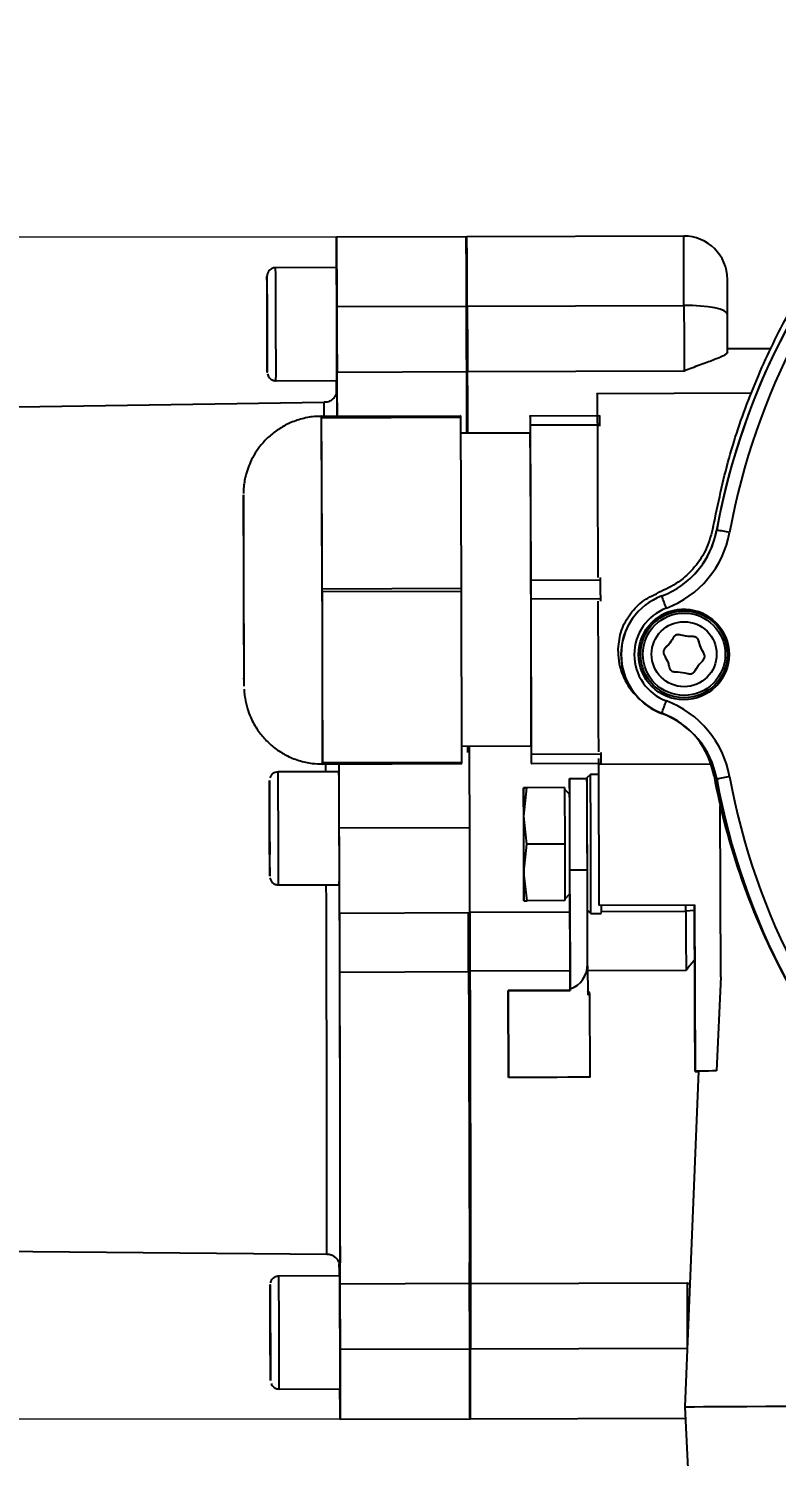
# Model space of a CAD drawing. Header units: millimetres. Extents: x 2104 to 4053, y 855 to 2233.
# Drawn here: x 3303.1 to 3389.1, y 1941.4 to 2105.7 of the extents above; entities that cross this region are included whole.
import ezdxf

# ---------------------------------------------------------------- set-up
doc = ezdxf.new("R2010")
doc.units = ezdxf.units.MM
doc.layers.add('标注', color=3, linetype='Continuous', lineweight=13)
doc.styles.add('SLDTEXTSTYLE1', font='txt.shx', dxfattribs={"width": 0.7, "bigfont": 'gbcbig.shx'})
doc.dimstyles.new('SLDDIMSTYLE12$0', dxfattribs={"dimtxt": 12, "dimasz": 10, "dimexe": 0, "dimexo": 0.0625, "dimgap": 0.875, "dimtad": 1, "dimdec": 1, "dimlfac": 1.8, "dimrnd": 1e-09, "dimzin": 12, "dimdsep": 46, "dimtxsty": 'SLDTEXTSTYLE1', "dimcen": 0.09, "dimdle": 8.16, "dimclrd": 3, "dimclre": 3, "dimadec": 0, "dimazin": 3, "dimtfac": 1, "dimtdec": 1, "dimtofl": 0, "dimtmove": 0, "dimatfit": 3, "dimfxl": 0, "dimfrac": 2, "dimtolj": 1, "dimlwd": 5, "dimlwe": 5, "dimarcsym": 0})

# ---------------------------------------------------------------- blocks, each defined once
blk = doc.blocks.new('*D60')
at = {"layer": 'Defpoints', "color": 0, "transparency": 16777216}
for p in [(3338.51, 2081.71), (3198.86, 1945.71), (3338.91, 1945.71)]:
    blk.add_point(p, dxfattribs=at)
at = {"layer": '标注', "color": 3, "lineweight": 5, "transparency": 16777216}
blk.add_line((3338.45, 2081.71), (3198.86, 2081.71), dxfattribs=at)
at = {"layer": '标注', "color": 3, "linetype": 'Continuous', "lineweight": 5, "transparency": 16777216}
for p, q in [((3198.86, 2071.71), (3198.86, 1955.71)), ((3338.85, 1945.71), (3198.86, 1945.71))]:
    blk.add_line(p, q, dxfattribs=at)
at = {"layer": '标注', "color": 3, "transparency": 16777216}
for points in [[(3197.2, 2071.71), (3200.53, 2071.71), (3198.86, 2081.71)], [(3197.2, 1955.71), (3200.53, 1955.71), (3198.86, 1945.71)]]:
    blk.add_solid(points, dxfattribs=at)
at = {"layer": '标注', "color": 0, "transparency": 16777216, "insert": (3192.99, 2013.71), "char_height": 10, "attachment_point": 5, "rotation": 90, "style": 'SLDTEXTSTYLE1'}
blk.add_mtext('\\A1;136', dxfattribs=at)

msp = doc.modelspace()

# ---------------------------------------------------------------- linework, layer by layer
at = {"color": 7, "linetype": 'Continuous', "lineweight": 25}
for p, q in [((3353.482, 2081.756), (3338.482, 2081.709)), ((3378.411, 2081.834), (3353.482, 2081.756)), ((3338.493, 2078.209), (3331.493, 2078.187)), ((3330.496, 2077.184), (3330.495, 2077.173)), ((3330.502, 2075.148), (3330.513, 2073.425)), ((3330.503, 2073.406), (3330.502, 2075.148)), ((3330.514, 2069.942), (3330.503, 2073.406)), ((3330.513, 2073.406), (3330.503, 2073.406)), ((3330.513, 2073.425), (3330.524, 2069.961)), ((3353.524, 2073.743), (3338.524, 2073.696)), ((3353.524, 2073.761), (3378.436, 2073.84)), ((3330.524, 2068.22), (3330.514, 2069.942)), ((3330.524, 2069.942), (3330.514, 2069.942)), ((3330.524, 2069.961), (3330.524, 2068.22)), ((3388.42, 2068.866), (3383.452, 2068.85)), ((3331.534, 2065.187), (3338.534, 2065.209)), ((3353.559, 2066.196), (3338.559, 2066.149)), ((3378.46, 2066.305), (3353.559, 2066.227)), ((3338.536, 2064.19), (3338.538, 2064.184)), ((3386.173, 2063.748), (3368.468, 2063.692)), ((3337.06, 2062.686), (3226.424, 2060.987)), ((3336.738, 2061.093), (3352.738, 2061.143)), ((3336.758, 2061.093), (3336.738, 2061.093)), ((3336.777, 2061.093), (3336.758, 2061.093)), ((3336.777, 2061.093), (3352.777, 2061.143)), ((3336.778, 2060.929), (3352.778, 2060.979)), ((3336.819, 2051.093), (3336.778, 2060.929)), ((3352.777, 2061.143), (3352.738, 2061.143)), ((3352.86, 2041.307), (3352.778, 2060.979)), ((3360.74, 2061.168), (3368.476, 2061.193)), ((3360.775, 2061.168), (3360.74, 2061.168)), ((3360.74, 2060.095), (3360.742, 2059.168)), ((3360.775, 2061.168), (3368.775, 2061.193)), ((3360.782, 2060.095), (3368.782, 2060.12)), ((3360.856, 2042.242), (3360.782, 2060.095)), ((3368.775, 2061.193), (3368.775, 2061.193)), ((3368.783, 2059.955), (3368.782, 2060.12)), ((3360.764, 2059.168), (3352.786, 2059.143)), ((3336.86, 2041.257), (3336.819, 2051.093)), ((3382.186, 2047.973), (3382.209, 2047.998)), ((3360.856, 2042.242), (3368.856, 2042.267)), ((3368.856, 2042.267), (3368.855, 2042.568)), ((3336.86, 2041.257), (3352.86, 2041.307)), ((3336.861, 2040.929), (3352.861, 2040.979)), ((3336.882, 2031.093), (3336.861, 2040.929)), ((3352.903, 2021.307), (3352.861, 2040.979)), ((3360.863, 2040.095), (3368.863, 2040.12)), ((3360.901, 2022.242), (3360.863, 2040.095)), ((3368.863, 2039.819), (3368.863, 2040.12)), ((3373.091, 2038.529), (3373.067, 2038.504)), ((3370.862, 2034.065), (3370.862, 2034.016)), ((3376.664, 2034.827), (3376.331, 2034.451)), ((3376.668, 2034.824), (3376.672, 2034.827)), ((3379.564, 2031.656), (3380.095, 2032.456)), ((3380.095, 2032.456), (3380.235, 2032.614)), ((3380.235, 2032.622), (3380.231, 2032.618)), ((3336.903, 2021.257), (3336.882, 2031.093)), ((3375.863, 2026.92), (3375.886, 2026.946)), ((3352.899, 2023.143), (3360.877, 2023.168)), ((3360.855, 2023.168), (3360.859, 2022.242)), ((3360.901, 2022.242), (3368.901, 2022.267)), ((3368.901, 2022.267), (3368.901, 2022.431)), ((3336.884, 2021.093), (3336.903, 2021.093)), ((3336.903, 2021.257), (3352.903, 2021.307)), ((3336.903, 2021.093), (3352.903, 2021.143)), ((3337.277, 2020.205), (3337.274, 2021.094)), ((3338.758, 2021.099), (3338.761, 2020.209)), ((3360.866, 2021.168), (3360.901, 2021.169)), ((3360.901, 2021.169), (3368.901, 2021.194)), ((3368.6, 2021.73), (3368.602, 2021.072)), ((3368.602, 2021.159), (3368.606, 2019.891)), ((3368.602, 2021.072), (3381.537, 2021.112)), ((3368.602, 2021.072), (3368.653, 2004.871)), ((3381.255, 2021.767), (3381.897, 2019.776)), ((3338.775, 2020.209), (3331.775, 2020.187)), ((3367.289, 2019.386), (3365.289, 2019.38)), ((3367.688, 2019.888), (3367.289, 2019.486)), ((3368.606, 2019.891), (3367.688, 2019.888)), ((3381.897, 2019.776), (3381.898, 2019.727)), ((3382.209, 2019.373), (3382.186, 2019.348)), ((3359.992, 2018.363), (3359.992, 2018.363)), ((3360.012, 2015.113), (3360.365, 2018.365)), ((3364.686, 2018.378), (3360.352, 2018.365)), ((3364.699, 2018.378), (3360.365, 2018.365)), ((3364.686, 2018.378), (3364.699, 2018.378)), ((3364.699, 2018.378), (3364.726, 2011.878)), ((3365.295, 2017.615), (3364.7, 2018.207)), ((3330.783, 2016.679), (3330.789, 2016.69)), ((3330.789, 2013.673), (3330.783, 2016.679)), ((3330.789, 2016.679), (3330.783, 2016.679)), ((3330.789, 2016.69), (3330.801, 2013.695)), ((3382.68, 1996.595), (3382.618, 2016.265)), ((3360.392, 2011.865), (3360.012, 2015.113)), ((3330.802, 2010.679), (3330.789, 2013.673)), ((3330.801, 2013.673), (3330.789, 2013.673)), ((3330.801, 2013.695), (3330.808, 2010.69)), ((3353.812, 2013.757), (3338.812, 2013.709)), ((3330.808, 2010.69), (3330.802, 2010.679)), ((3360.033, 2008.613), (3360.392, 2011.865)), ((3364.726, 2011.878), (3360.392, 2011.865)), ((3364.726, 2011.878), (3364.74, 2005.378)), ((3360.406, 2005.365), (3360.033, 2008.613)), ((3365.334, 2008.906), (3367.334, 2008.913)), ((3365.372, 1995.225), (3365.334, 2008.906)), ((3367.364, 1998.06), (3367.334, 2008.913)), ((3331.816, 2007.187), (3338.816, 2007.209)), ((3364.739, 2005.55), (3365.331, 2006.145)), ((3365.32, 2006.134), (3365.358, 1995.225)), ((3353.83, 2004.069), (3365.327, 2004.105)), ((3360.033, 2005.364), (3360.033, 2005.363)), ((3364.74, 2005.378), (3360.406, 2005.365)), ((3367.347, 2004.276), (3367.738, 2003.888)), ((3367.347, 2004.111), (3367.513, 2004.112)), ((3368.653, 2004.871), (3379.653, 2004.906)), ((3368.653, 2004.859), (3368.653, 2004.871)), ((3368.94, 2004.116), (3378.656, 2004.147)), ((3379.653, 2004.867), (3368.941, 2004.834)), ((3379.653, 2004.906), (3379.714, 1985.776)), ((3379.653, 2004.906), (3379.653, 2004.867)), ((3379.714, 1985.738), (3379.653, 2004.867)), ((3353.829, 2003.956), (3338.829, 2003.909)), ((3367.738, 2003.888), (3368.938, 2003.891)), ((3379.663, 2001.901), (3379.663, 2001.909)), ((3379.663, 2001.909), (3379.665, 2001.214)), ((3379.665, 2001.206), (3379.663, 2001.901)), ((3379.665, 2001.214), (3379.665, 2001.206)), ((3379.668, 2000.096), (3379.668, 2000.11)), ((3379.668, 2000.11), (3379.671, 1999.349)), ((3379.671, 1999.335), (3379.668, 2000.096)), ((3379.669, 2000.096), (3379.668, 2000.096)), ((3379.671, 1999.349), (3379.671, 1999.335)), ((3365.35, 1998.054), (3365.363, 1998.054)), ((3365.359, 1995.054), (3365.35, 1998.054)), ((3365.363, 1998.054), (3365.372, 1995.054)), ((3367.36, 1997.883), (3367.37, 1994.56)), ((3379.675, 1998.022), (3379.678, 1997.177)), ((3379.675, 1998.003), (3379.675, 1998.022)), ((3379.678, 1997.158), (3379.675, 1998.003)), ((3379.675, 1998.003), (3379.675, 1998.003)), ((3353.838, 1997.171), (3338.838, 1997.124)), ((3365.351, 1997.306), (3353.837, 1997.269)), ((3378.677, 1997.348), (3367.361, 1997.312)), ((3379.678, 1997.177), (3379.678, 1997.169)), ((3379.678, 1997.169), (3379.703, 1989.061)), ((3379.678, 1997.166), (3379.678, 1997.158)), ((3379.703, 1989.058), (3379.678, 1997.166)), ((3382.68, 1996.595), (3382.187, 1985.784)), ((3358.275, 1985.031), (3358.243, 1995.031)), ((3358.243, 1995.031), (3358.245, 1995.031)), ((3359.32, 1995.035), (3358.245, 1995.031)), ((3358.245, 1995.031), (3358.276, 1985.031)), ((3365.358, 1995.225), (3365.359, 1995.054)), ((3365.358, 1995.225), (3365.358, 1995.225)), ((3365.359, 1995.054), (3365.359, 1995.054)), ((3365.372, 1995.225), (3365.372, 1995.225)), ((3365.373, 1995.054), (3365.372, 1995.225)), ((3365.372, 1995.054), (3365.373, 1995.054)), ((3367.66, 1985.061), (3367.63, 1994.561)), ((3379.703, 1989.061), (3379.703, 1989.058)), ((3358.275, 1985.031), (3358.276, 1985.031)), ((3380.115, 1985.76), (3378.551, 1947.145)), ((3382.187, 1985.784), (3379.714, 1985.776)), ((3379.714, 1985.776), (3379.714, 1985.738)), ((3379.714, 1985.738), (3380.114, 1985.739)), ((3226.724, 1965.727), (3337.368, 1964.723)), ((3338.855, 1963.233), (3338.854, 1963.228)), ((3338.857, 1962.21), (3331.858, 1962.187)), ((3353.889, 1961.317), (3338.889, 1961.27)), ((3353.889, 1961.348), (3378.79, 1961.426)), ((3378.79, 1961.426), (3379.124, 1961.299)), ((3330.867, 1959.148), (3330.878, 1957.426)), ((3330.867, 1957.407), (3330.867, 1959.148)), ((3330.878, 1953.943), (3330.867, 1957.407)), ((3330.878, 1957.407), (3330.867, 1957.407)), ((3330.878, 1957.426), (3330.889, 1953.962)), ((3330.889, 1952.22), (3330.878, 1953.943)), ((3330.889, 1953.943), (3330.878, 1953.943)), ((3330.889, 1953.962), (3330.889, 1952.22)), ((3353.901, 1953.77), (3338.901, 1953.723)), ((3378.814, 1953.866), (3353.901, 1953.788)), ((3378.814, 1953.866), (3378.814, 1953.647)), ((3331.898, 1949.188), (3338.898, 1949.21)), ((3378.551, 1947.145), (3379.019, 1937.146)), ((3338.909, 1945.71), (3353.909, 1945.757)), ((3353.839, 1945.756), (3378.612, 1945.834))]:
    msp.add_line(p, q, dxfattribs=at)
at = {"color": 7, "linetype": 'Continuous', "lineweight": 25, "flags": 128}
for points in [[(3338.48, 2078.209), (3338.479, 2078.795), (3338.477, 2080.032), (3338.478, 2080.952), (3338.479, 2081.518), (3338.482, 2081.709), (3338.486, 2081.518), (3338.491, 2080.952), (3338.497, 2080.032), (3338.503, 2078.795), (3338.51, 2077.287), (3338.517, 2075.565), (3338.524, 2073.696)], [(3378.436, 2073.84), (3378.43, 2075.707), (3378.425, 2077.427), (3378.42, 2078.933), (3378.416, 2080.168), (3378.413, 2081.084), (3378.411, 2081.647), (3378.411, 2081.834)], [(3330.495, 2077.173), (3330.494, 2076.992), (3330.493, 2076.438), (3330.494, 2075.561), (3330.496, 2074.419), (3330.5, 2073.091), (3330.504, 2071.666), (3330.509, 2070.244), (3330.514, 2068.919), (3330.519, 2067.783), (3330.524, 2066.912), (3330.528, 2066.367), (3330.531, 2066.184), (3330.532, 2066.376), (3330.533, 2066.929), (3330.532, 2067.807), (3330.53, 2068.949), (3330.527, 2070.277), (3330.523, 2071.701), (3330.518, 2073.124), (3330.513, 2074.449), (3330.508, 2075.585), (3330.503, 2076.456), (3330.499, 2077.001), (3330.496, 2077.184), (3330.496, 2077.184)], [(3378.436, 2073.84), (3378.44, 2072.558), (3378.444, 2071.334), (3378.448, 2070.19), (3378.451, 2069.146), (3378.454, 2068.22), (3378.456, 2067.429), (3378.458, 2066.787), (3378.46, 2066.305)], [(3383.439, 2072.853), (3383.342, 2073.048), (3383.057, 2073.235), (3382.595, 2073.407), (3381.972, 2073.557), (3381.214, 2073.679), (3380.35, 2073.769), (3379.412, 2073.823), (3378.436, 2073.84)], [(3338.499, 2063.705), (3338.5, 2064.659), (3338.5, 2065.209)], [(3336.778, 2060.929), (3336.778, 2060.95), (3336.778, 2060.97), (3336.778, 2060.991), (3336.778, 2061.011), (3336.778, 2061.032), (3336.778, 2061.052), (3336.778, 2061.073), (3336.777, 2061.093)], [(3352.778, 2060.979), (3352.778, 2061), (3352.778, 2061.021), (3352.778, 2061.041), (3352.778, 2061.062), (3352.778, 2061.082), (3352.778, 2061.103), (3352.777, 2061.123), (3352.777, 2061.143)], [(3327.787, 2052.06), (3327.785, 2052.053), (3327.785, 2052.024)], [(3327.838, 2041.065), (3327.832, 2042.998), (3327.825, 2044.862), (3327.818, 2046.588), (3327.811, 2048.115), (3327.805, 2049.387), (3327.799, 2050.358), (3327.794, 2050.994), (3327.79, 2051.27), (3327.787, 2051.178), (3327.785, 2050.72), (3327.784, 2049.913), (3327.785, 2048.786), (3327.787, 2047.38), (3327.79, 2045.746), (3327.795, 2043.943), (3327.8, 2042.036), (3327.806, 2040.093), (3327.813, 2038.186), (3327.82, 2036.383), (3327.827, 2034.749), (3327.834, 2033.343), (3327.84, 2032.216), (3327.845, 2031.409), (3327.85, 2030.951), (3327.854, 2030.859), (3327.856, 2031.136), (3327.857, 2031.771), (3327.857, 2032.742), (3327.856, 2034.014), (3327.853, 2035.541), (3327.849, 2037.267), (3327.844, 2039.131), (3327.838, 2041.065)], [(3336.882, 2031.093), (3336.877, 2033.439), (3336.87, 2035.917), (3336.863, 2038.482), (3336.855, 2041.093), (3336.847, 2043.703), (3336.838, 2046.269), (3336.828, 2048.747), (3336.819, 2051.093)], [(3360.863, 2040.095), (3360.862, 2040.363), (3360.861, 2040.632), (3360.86, 2040.9), (3360.859, 2041.168), (3360.858, 2041.437), (3360.858, 2041.705), (3360.857, 2041.974), (3360.856, 2042.242)], [(3368.863, 2040.12), (3368.862, 2040.389), (3368.861, 2040.657), (3368.86, 2040.925), (3368.859, 2041.194), (3368.858, 2041.462), (3368.858, 2041.73), (3368.857, 2041.999), (3368.856, 2042.267)], [(3336.861, 2040.929), (3336.861, 2040.97), (3336.861, 2041.011), (3336.86, 2041.052), (3336.86, 2041.093), (3336.86, 2041.134), (3336.86, 2041.175), (3336.86, 2041.216), (3336.86, 2041.257)], [(3352.861, 2040.979), (3352.861, 2041.02), (3352.86, 2041.061), (3352.86, 2041.102), (3352.86, 2041.143), (3352.86, 2041.184), (3352.86, 2041.225), (3352.86, 2041.266), (3352.86, 2041.307)], [(3327.854, 2030.081), (3327.855, 2030.076), (3327.856, 2030.072)], [(3336.903, 2021.093), (3336.903, 2021.113), (3336.903, 2021.134), (3336.903, 2021.154), (3336.903, 2021.174), (3336.903, 2021.195), (3336.903, 2021.216), (3336.903, 2021.236), (3336.903, 2021.257)], [(3352.903, 2021.143), (3352.903, 2021.164), (3352.903, 2021.184), (3352.903, 2021.204), (3352.903, 2021.225), (3352.903, 2021.245), (3352.903, 2021.266), (3352.903, 2021.287), (3352.903, 2021.307)], [(3330.782, 2018.889), (3330.781, 2019.001), (3330.778, 2019.184), (3330.778, 2019.184)], [(3365.334, 2008.906), (3365.33, 2010.479), (3365.325, 2012.12), (3365.319, 2013.749), (3365.314, 2015.288), (3365.308, 2016.663), (3365.302, 2017.807), (3365.297, 2018.667), (3365.293, 2019.2), (3365.289, 2019.38), (3365.287, 2019.2), (3365.286, 2018.667), (3365.286, 2017.807), (3365.286, 2017.684)], [(3367.326, 2011.886), (3367.32, 2013.52), (3367.315, 2015.078), (3367.309, 2016.486), (3367.303, 2017.679), (3367.298, 2018.601), (3367.293, 2019.209), (3367.29, 2019.475), (3367.287, 2019.386)], [(3330.813, 2008.184), (3330.813, 2008.184), (3330.814, 2008.221)], [(3337.368, 1964.723), (3337.371, 1964.767), (3337.377, 1965.12), (3337.382, 1965.822), (3337.386, 1966.87), (3337.388, 1968.255), (3337.389, 1969.968), (3337.389, 1971.995), (3337.388, 1974.324), (3337.385, 1976.936), (3337.381, 1979.812), (3337.376, 1982.933), (3337.37, 1986.276), (3337.363, 1989.817), (3337.354, 1993.529), (3337.345, 1997.387), (3337.334, 2001.362), (3337.323, 2005.427), (3337.318, 2007.205)], [(3338.802, 2007.209), (3338.808, 2005.178), (3338.82, 2000.989), (3338.83, 1996.892), (3338.84, 1992.916), (3338.849, 1989.09), (3338.856, 1985.441), (3338.863, 1981.996), (3338.868, 1978.779), (3338.872, 1975.814), (3338.875, 1973.122), (3338.876, 1970.723), (3338.876, 1968.633), (3338.875, 1966.868), (3338.873, 1965.441), (3338.869, 1964.361), (3338.864, 1963.637), (3338.858, 1963.273), (3338.855, 1963.233)], [(3378.656, 2004.147), (3378.654, 2004.724), (3378.653, 2004.864)], [(3379.655, 2004.249), (3379.631, 2004.244), (3378.656, 2004.147)], [(3378.656, 2004.147), (3378.657, 2003.794), (3378.658, 2003.275), (3378.66, 2002.597), (3378.663, 2001.774), (3378.666, 2000.82), (3378.669, 1999.751), (3378.673, 1998.587), (3378.677, 1997.348)], [(3338.838, 1997.124), (3338.848, 1992.994), (3338.858, 1988.996), (3338.866, 1985.156), (3338.873, 1981.498), (3338.88, 1978.045), (3338.885, 1974.819), (3338.889, 1971.841), (3338.891, 1969.129), (3338.892, 1966.702), (3338.893, 1964.574), (3338.891, 1962.76), (3338.889, 1961.27)], [(3353.838, 1997.171), (3353.848, 1993.041), (3353.858, 1989.043), (3353.866, 1985.203), (3353.873, 1981.545), (3353.88, 1978.092), (3353.885, 1974.866), (3353.888, 1971.888), (3353.891, 1969.177), (3353.892, 1966.749), (3353.892, 1964.622), (3353.891, 1962.807), (3353.889, 1961.317)], [(3358.243, 1995.031), (3358.513, 1995.032), (3359.06, 1995.034), (3359.849, 1995.036), (3360.831, 1995.039), (3361.945, 1995.043), (3363.119, 1995.047), (3364.282, 1995.05), (3365.359, 1995.054)], [(3365.373, 1995.054), (3364.297, 1995.05), (3363.136, 1995.047), (3361.961, 1995.043), (3360.846, 1995.039), (3359.862, 1995.036), (3359.069, 1995.034), (3358.519, 1995.032), (3358.245, 1995.031)], [(3359.318, 1995.035), (3359.625, 1995.036), (3360.224, 1995.038), (3361.064, 1995.04), (3362.068, 1995.043), (3363.148, 1995.047), (3364.209, 1995.05), (3365.155, 1995.053), (3365.372, 1995.054)], [(3365.372, 1995.054), (3365.165, 1995.053), (3364.22, 1995.05), (3363.161, 1995.047), (3362.08, 1995.043), (3361.074, 1995.04), (3360.233, 1995.038), (3359.63, 1995.036), (3359.32, 1995.035)], [(3365.372, 1995.054), (3365.368, 1995.054), (3365.359, 1995.054)], [(3367.63, 1994.561), (3367.614, 1994.561), (3367.565, 1994.561), (3367.484, 1994.56), (3367.37, 1994.56)], [(3367.66, 1985.061), (3367.484, 1985.06), (3366.966, 1985.059), (3366.144, 1985.056), (3365.082, 1985.053), (3363.858, 1985.049), (3362.566, 1985.045), (3361.303, 1985.041), (3360.166, 1985.037), (3359.239, 1985.034), (3358.593, 1985.032), (3358.276, 1985.031)], [(3338.824, 1962.209), (3338.82, 1962.76), (3338.814, 1963.648)], [(3378.79, 1961.426), (3378.791, 1960.94), (3378.793, 1960.293), (3378.796, 1959.498), (3378.799, 1958.569), (3378.802, 1957.522), (3378.806, 1956.375), (3378.81, 1955.15), (3378.814, 1953.866)], [(3330.895, 1950.184), (3330.897, 1950.376), (3330.898, 1950.93), (3330.897, 1951.808), (3330.895, 1952.949), (3330.892, 1954.278), (3330.887, 1955.702), (3330.883, 1957.125), (3330.877, 1958.449), (3330.872, 1959.586), (3330.868, 1960.456), (3330.864, 1961.001), (3330.861, 1961.184), (3330.859, 1960.992), (3330.858, 1960.439), (3330.859, 1959.561), (3330.861, 1958.419), (3330.864, 1957.091), (3330.869, 1955.667), (3330.873, 1954.244), (3330.878, 1952.919), (3330.884, 1951.783), (3330.888, 1950.913), (3330.892, 1950.367), (3330.895, 1950.184)], [(3338.901, 1953.723), (3338.906, 1951.854), (3338.91, 1950.132), (3338.912, 1948.624), (3338.914, 1947.386), (3338.914, 1946.467), (3338.912, 1945.901), (3338.909, 1945.71), (3338.905, 1945.901), (3338.9, 1946.467), (3338.895, 1947.386), (3338.888, 1948.624), (3338.885, 1949.21)], [(3378.551, 1947.145), (3378.596, 1947.147), (3378.951, 1947.154), (3379.657, 1947.161), (3380.702, 1947.169), (3382.068, 1947.178), (3383.735, 1947.188), (3385.674, 1947.198), (3387.856, 1947.208), (3390.244, 1947.218), (3392.801, 1947.228), (3395.485, 1947.238), (3398.253, 1947.248), (3401.061, 1947.257), (3403.864, 1947.266), (3406.616, 1947.273), (3409.273, 1947.28), (3411.793, 1947.285), (3414.135, 1947.29), (3416.261, 1947.293), (3418.137, 1947.295), (3419.733, 1947.296), (3421.023, 1947.295), (3421.987, 1947.293)]]:
    msp.add_lwpolyline(points, dxfattribs=at)
at = {"color": 7, "linetype": 'Continuous', "lineweight": 25}
for centre, radius in [((3378.421, 2033.689), 5.2), ((3378.447, 2033.717), 5), ((3378.452, 2033.723), 4.739), ((3378.453, 2033.725), 3.742)]:
    msp.add_circle(centre, radius, dxfattribs=at)
for centre, radius, start, end in [((3460.918, 2033.686), 80, 100.30599, 169.69399), ((3460.92, 2033.689), 78.5, 100.30599, 169.69399), ((3460.895, 2033.661), 80, 138.65643, 169.69399), ((2441.374, 2072.964), 912.15, 0.048977, 0.552306), ((3378.427, 2076.834), 5, 0.18036, 90.18036), ((1953.774, 2067.351), 1377.761, 359.910012, 0.450632), ((1960.617, 2067.372), 1377.919, 359.91005, 0.450609), ((5426.489, 2079.715), 2087.974, 180.165164, 180.372273), ((5441.489, 2079.762), 2087.974, 180.165164, 180.372273), ((1184.394, 2048.542), 2154.238, 0.333967, 0.468285), ((663.069, 2044.714), 2690.576, 0.307334, 0.457468), ((3349.278, 2063.734), 10.751, 177.56894, 179.93382), ((3182.358, 2060.707), 156.219, 0.1435, 1.27531), ((3288.818, 2061.093), 48.268, 0.00099, 1.89151), ((2239.112, 2049.373), 1097.709, 0.089786, 0.611751), ((4993.42, 2060.905), 1632.68, 179.990748, 180.02841), ((1728.084, 2050.636), 1632.725, 0.331938, 0.3696), ((1736.084, 2050.661), 1632.726, 0.331938, 0.3696), ((925.643, 2038.324), 2435.21, 0.066914, 0.490422), ((6084.606, 2049.797), 2756.822, 179.953718, 180.409783), ((1766.856, 2039.047), 1560.985, 0.074045, 0.47763), ((3372.37, 2049.788), 10, 290.58662, 349.69397), ((3372.373, 2049.79), 11.5, 290.58662, 349.69398), ((3372.347, 2049.762), 10, 317.72608, 349.69399), ((3352.117, 1876.212), 174.403, 79.57071, 80.06417), ((1613.232, 2033.022), 1714.626, 359.901422, 0.268769), ((925.701, 2028.697), 2435.183, 359.869926, 0.293437), ((3378.418, 2033.686), 7.2, 110.58678, 249.4134), ((3222.045, 1981.442), 164.762, 20.45627, 20.97729), ((3378.395, 2033.661), 7.2, 137.72619, 249.41336), ((3378.421, 2033.689), 5.7, 110.58679, 249.4134), ((3378.412, 2033.679), 5.2, 317.72621, 137.72594), ((3378.062, 2034.027), 7.2, 180.09019, 224.23125), ((2239.222, 2025.91), 1097.672, 359.74859, 0.270567), ((3000.007, 2169.336), 401.946, 339.2524, 339.46673), ((3372.373, 2017.587), 11.5, 10.30623, 69.41324), ((3372.347, 2017.559), 10, 10.30621, 69.41324), ((3372.37, 2017.584), 10, 10.30623, 69.41324), ((3372.065, 2017.907), 10, 10.48648, 37.80325), ((775.431, 2007.247), 2578.39, 0.144658, 0.35331), ((4993.557, 2031.701), 1632.725, 180.331938, 180.3696), ((1728.222, 2021.432), 1632.68, 359.990748, 0.02841), ((1736.222, 2021.457), 1632.68, 359.990748, 0.02841), ((-879.002, 2000.94), 4217.833, 0.173468, 0.27385), ((4634.872, 2017.796), 1304.095, 179.939016, 180.422274), ((1973.606, 2010.354), 1357.203, 0.141342, 0.360319), ((2283.783, 2011.845), 1048.025, 0.10183, 0.45607), ((2291.251, 2011.869), 1047.557, 0.101779, 0.456178), ((1905.935, 2007.903), 1461.4, 0.039606, 0.45024), ((2332.784, 2010.851), 1034.943, 0.057391, 0.500284), ((3460.561, 2034.287), 80, 190.48648, 208.29542), ((3460.895, 2033.661), 80, 190.3062, 221.34361), ((3426.996, 1779.383), 244.134, 100.21812, 100.57087), ((3460.918, 2033.686), 80, 190.30621, 259.69381), ((3460.921, 2033.689), 78.5, 190.30621, 259.69381), ((3716.732, 2016.798), 356.743, 179.74859, 180.27057), ((3003.257, 2014.554), 356.755, 0.08979, 0.61175), ((2110.128, 2007.935), 1255.204, 359.918306, 0.441874), ((6844.943, 2022.822), 3484.958, 180.126742, 180.233607), ((-124.917, 2000.905), 3484.958, 0.126742, 0.233607), ((2370.614, 2009.407), 960.201, 359.929219, 0.25625), ((2560.945, 2009.344), 770.874, 359.839675, 0.324314), ((2568.001, 2009.367), 770.817, 359.839654, 0.324328), ((1165.446, 2005.029), 2173.384, 359.970463, 0.228831), ((1180.446, 2005.076), 2173.384, 359.970463, 0.228831), ((-542.066, 1999.48), 3909.412, 0.132005, 0.18183), ((2332.81, 2006.415), 1034.931, 359.860064, 0.30296), ((3716.768, 2009.173), 356.755, 180.08979, 180.61175), ((3003.293, 2006.929), 356.743, 359.74859, 0.27057), ((3304.659, 2004.602), 64.283, 359.36654, 0.20631), ((4812.963, 2002.333), 1474.135, 179.938756, 180.202472), ((4827.963, 2002.38), 1474.135, 179.938756, 180.202472), ((3349.672, 1963.755), 10.831, 180.41895, 182.78629), ((1948.636, 1951.334), 1383.264, 359.911087, 0.449557), ((1955.795, 1951.356), 1383.105, 359.911064, 0.449596), ((5441.83, 1960.883), 2087.941, 179.988075, 180.195186), ((5426.83, 1960.835), 2087.941, 179.988075, 180.195186), ((2441.778, 1948.813), 912.136, 359.808041, 0.311374)]:
    msp.add_arc(centre, radius, start, end, dxfattribs=at)
for centre, major_axis, ratio, start_param, end_param in [((3368.35, 1998.063), (2.128, -2.118), 0.9982824, 3.9286365, 4.0203054), ((3364.364, 1998.051), (2.112, 2.131), 0.9996447, 4.2654461, 5.4964055)]:
    msp.add_ellipse(centre, major_axis=major_axis, ratio=ratio, start_param=start_param, end_param=end_param, dxfattribs=at)
for points in [[(3381.807, 2048.401), (3382.358, 2051.036), (3383.459, 2056.307), (3386.109, 2063.952), (3389.46, 2071.305), (3393.549, 2078.279), (3398.317, 2084.808), (3403.719, 2090.822), (3409.699, 2096.261), (3416.197, 2101.07), (3423.145, 2105.203), (3430.477, 2108.6), (3438.105, 2111.299), (3443.369, 2112.433), (3446.001, 2113)], [(3353.43, 2075.755), (3353.43, 2075.696), (3353.43, 2075.578), (3353.433, 2074.656), (3353.437, 2073.335), (3353.442, 2071.763), (3353.447, 2070.19), (3353.452, 2068.866), (3353.454, 2067.939), (3353.455, 2067.817), (3353.455, 2067.755)], [(3353.46, 2066.226), (3353.459, 2066.557), (3353.457, 2067.22), (3353.451, 2068.997), (3353.444, 2071.193), (3353.439, 2072.905), (3353.436, 2073.761)], [(3383.453, 2068.473), (3383.451, 2069.171), (3383.446, 2070.566), (3383.442, 2072.09), (3383.439, 2072.853)], [(3381.807, 2048.401), (3381.593, 2047.565), (3381.165, 2045.894), (3379.735, 2043.711), (3377.854, 2041.903), (3376.29, 2041.173), (3375.509, 2040.808)], [(3353.677, 1997.269), (3353.674, 1998.095), (3353.669, 1999.748), (3353.663, 2001.773), (3353.658, 2003.334), (3353.656, 2003.823), (3353.656, 2004.068)], [(3353.677, 1997.269), (3353.684, 1995.197), (3353.697, 1991.053), (3353.715, 1985.226), (3353.732, 1979.79), (3353.748, 1974.846), (3353.761, 1970.455), (3353.773, 1966.699), (3353.783, 1963.563), (3353.788, 1962.086), (3353.79, 1961.348)], [(3353.814, 1953.788), (3353.811, 1954.644), (3353.806, 1956.358), (3353.799, 1958.56), (3353.793, 1960.345), (3353.791, 1961.013), (3353.79, 1961.348)], [(3353.795, 1959.756), (3353.795, 1959.697), (3353.796, 1959.579), (3353.798, 1958.656), (3353.803, 1957.336), (3353.808, 1955.764), (3353.813, 1954.191), (3353.817, 1952.867), (3353.82, 1951.94), (3353.82, 1951.817), (3353.82, 1951.756)], [(3353.839, 1945.756), (3353.839, 1945.872), (3353.838, 1946.104), (3353.832, 1947.891), (3353.824, 1950.492), (3353.817, 1952.689), (3353.814, 1953.788)]]:
    msp.add_open_spline(points, degree=3, dxfattribs=at)
for points, knots in [([(3353.436, 2073.761), (3353.433, 2074.857), (3353.426, 2077.049), (3353.418, 2079.659), (3353.412, 2081.368), (3353.41, 2081.952), (3353.412, 2081.359), (3353.418, 2079.62), (3353.424, 2077.617), (3353.429, 2076.146), (3353.43, 2075.755)], [0, 0, 0, 0, 0.1358473, 0.2716945, 0.4075418, 0.543389, 0.6792363, 0.8150836, 0.9509308, 1, 1, 1, 1]), ([(3331.49, 2078.176), (3331.465, 2078.179), (3331.323, 2078.198), (3331.086, 2078.113), (3330.84, 2077.957), (3330.696, 2077.798), (3330.636, 2077.697), (3330.617, 2077.664)], [0, 0, 0, 0, 0.0707184, 0.4043843, 0.6694381, 0.8920526, 1, 1, 1, 1]), ([(3330.617, 2077.664), (3330.575, 2077.568), (3330.522, 2077.448), (3330.503, 2077.308), (3330.499, 2077.265), (3330.497, 2077.239), (3330.496, 2077.216), (3330.496, 2077.207), (3330.496, 2077.2)], [0, 0, 0, 0, 0.451306, 0.5701909, 0.6421025, 0.7062392, 0.8009642, 1, 1, 1, 1]), ([(3383.439, 2072.853), (3383.437, 2073.385), (3383.434, 2074.482), (3383.43, 2075.799), (3383.427, 2076.689), (3383.427, 2076.797), (3383.427, 2076.85)], [0, 0, 0, 0, 0.2425142, 0.5, 0.7574858, 1, 1, 1, 1]), ([(3383.453, 2068.473), (3383.428, 2068.414), (3383.377, 2068.293), (3383.006, 2068.072), (3382.473, 2067.823), (3381.825, 2067.561), (3381.057, 2067.273), (3380.233, 2066.971), (3379.347, 2066.648), (3378.756, 2066.419), (3378.46, 2066.305)], [0, 0, 0, 0, 0.12094049, 0.25060848, 0.36985279, 0.49961754, 0.61704719, 0.74975088, 0.87490074, 1, 1, 1, 1]), ([(3353.455, 2067.755), (3353.455, 2067.597), (3353.458, 2066.844), (3353.459, 2066.464), (3353.46, 2066.164)], [0, 0, 0, 0, 0.21001427, 1, 1, 1, 1]), ([(3330.56, 2065.966), (3330.581, 2065.891), (3330.624, 2065.732), (3330.793, 2065.487), (3331.059, 2065.284), (3331.339, 2065.18), (3331.497, 2065.197), (3331.537, 2065.201)], [0, 0, 0, 0, 0.17461699, 0.36687047, 0.64784852, 0.9119939, 1, 1, 1, 1]), ([(3353.482, 2059.145), (3353.482, 2059.154), (3353.478, 2060.44), (3353.472, 2062.305), (3353.465, 2064.591), (3353.461, 2065.979), (3353.46, 2066.163), (3353.46, 2066.256)], [0, 0, 0, 0, 0.0017707, 0.251328, 0.5008854, 0.7504427, 1, 1, 1, 1]), ([(3353.46, 2066.256), (3353.46, 2066.172), (3353.461, 2066.005), (3353.465, 2064.641), (3353.472, 2062.384), (3353.478, 2060.501), (3353.482, 2059.187), (3353.482, 2059.145)], [0, 0, 0, 0, 0.2479504, 0.4959008, 0.7438512, 0.9918017, 1, 1, 1, 1]), ([(3353.46, 2066.226), (3353.462, 2065.489), (3353.467, 2064.013), (3353.475, 2061.558), (3353.48, 2059.715), (3353.482, 2059.145)], [0, 0, 0, 0, 0.4086534, 0.8173068, 1, 1, 1, 1]), ([(3353.482, 2059.145), (3353.48, 2059.678), (3353.475, 2061.489), (3353.467, 2063.927), (3353.462, 2065.418), (3353.46, 2066.164)], [0, 0, 0, 0, 0.1722172, 0.5861086, 1, 1, 1, 1]), ([(3338.445, 2063.684), (3338.427, 2063.633), (3338.369, 2063.467), (3338.163, 2063.163), (3337.799, 2062.867), (3337.399, 2062.693), (3337.141, 2062.706), (3337.061, 2062.711)], [0, 0, 0, 0, 0.09917088, 0.31881339, 0.58151511, 0.86895499, 1, 1, 1, 1]), ([(3368.468, 2063.684), (3368.468, 2063.687), (3368.468, 2063.791), (3368.469, 2063.42), (3368.472, 2062.527), (3368.477, 2060.966), (3368.483, 2058.875), (3368.492, 2056.285), (3368.501, 2053.277), (3368.512, 2049.931), (3368.523, 2046.342), (3368.531, 2043.844), (3368.535, 2042.58), (3368.535, 2042.568)], [0, 0, 0, 0, 0.0028421, 0.1135203, 0.2241984, 0.3348766, 0.4455547, 0.5562329, 0.6669111, 0.7775892, 0.8882674, 0.9989455, 1, 1, 1, 1]), ([(3336.757, 2061.054), (3336.557, 2061.064), (3335.809, 2061.102), (3334.556, 2060.848), (3333.09, 2060.348), (3331.812, 2059.637), (3330.727, 2058.792), (3329.836, 2057.856), (3329.133, 2056.877), (3328.607, 2055.898), (3328.239, 2054.963), (3328.003, 2054.115), (3327.874, 2053.402), (3327.816, 2052.869), (3327.796, 2052.533), (3327.79, 2052.368), (3327.787, 2052.272), (3327.787, 2052.233), (3327.786, 2052.212)], [0, 0, 0, 0, 0.0416357, 0.1562684, 0.2635695, 0.3646719, 0.4600435, 0.5497568, 0.6335842, 0.7110149, 0.7812291, 0.8430355, 0.8946685, 0.9326416, 0.9555567, 0.96924, 0.9836239, 1, 1, 1, 1]), ([(3370.863, 2034.065), (3370.925, 2034.788), (3371.048, 2036.24), (3372.049, 2038.212), (3373.536, 2039.856), (3374.851, 2040.491), (3375.509, 2040.808)], [0, 0, 0, 0, 0.2490317, 0.4993545, 0.7496772, 1, 1, 1, 1]), ([(3368.543, 2039.819), (3368.544, 2039.496), (3368.549, 2037.92), (3368.558, 2035.134), (3368.569, 2031.597), (3368.58, 2028.319), (3368.589, 2025.439), (3368.595, 2023.472), (3368.597, 2022.66), (3368.598, 2022.484)], [0, 0, 0, 0, 0.0466301, 0.227282, 0.407934, 0.5885859, 0.7692378, 0.9498897, 1, 1, 1, 1]), ([(3380.098, 2032.46), (3379.944, 2032.176), (3379.76, 2031.836), (3379.432, 2031.526), (3379.173, 2031.445), (3378.597, 2031.575), (3377.957, 2031.707), (3377.335, 2031.69), (3377.001, 2031.778), (3376.829, 2032.013), (3376.718, 2032.324), (3376.596, 2032.863), (3376.297, 2033.381), (3376.065, 2033.835), (3376.078, 2034.105), (3376.289, 2034.505), (3376.885, 2034.93), (3377.143, 2035.616), (3377.475, 2035.922), (3377.733, 2036.004), (3378.31, 2035.874), (3378.95, 2035.742), (3379.571, 2035.759), (3379.906, 2035.671), (3380.077, 2035.436), (3380.188, 2035.126), (3380.31, 2034.586), (3380.61, 2034.068), (3380.841, 2033.615), (3380.829, 2033.344), (3380.614, 2032.947), (3380.333, 2032.682), (3380.098, 2032.46)], [0, 0, 0, 0, 0.0662649, 0.0793317, 0.0917493, 0.1205736, 0.1985399, 0.2267612, 0.2498448, 0.2658901, 0.2845053, 0.318085, 0.3794264, 0.4082507, 0.4206683, 0.4337351, 0.5, 0.5662649, 0.5793317, 0.5917493, 0.6205736, 0.6985399, 0.7267612, 0.7498448, 0.7658901, 0.7845053, 0.818085, 0.8794264, 0.9082507, 0.9206683, 0.9337351, 1, 1, 1, 1]), ([(3380.569, 2032.99), (3380.627, 2033.049), (3380.731, 2033.152), (3380.825, 2033.341), (3380.838, 2033.61), (3380.564, 2034.136), (3380.272, 2034.719), (3380.129, 2035.324), (3379.957, 2035.625), (3379.686, 2035.73), (3379.358, 2035.758), (3378.804, 2035.737), (3378.23, 2035.892), (3377.727, 2036.002), (3377.475, 2035.916), (3377.37, 2035.839), (3377.335, 2035.786), (3377.335, 2035.786)], [0, 0, 0, 0, 0.0442933, 0.0782703, 0.1105592, 0.1855092, 0.3882407, 0.461623, 0.521646, 0.5633676, 0.6117717, 0.6990871, 0.8585898, 0.9335398, 0.9658287, 0.9998057, 1, 1, 1, 1]), ([(3327.864, 2029.704), (3327.865, 2029.675), (3327.869, 2029.58), (3327.894, 2029.207), (3327.984, 2028.475), (3328.212, 2027.495), (3328.674, 2026.261), (3329.352, 2025.045), (3330.302, 2023.868), (3331.402, 2022.882), (3332.689, 2022.063), (3334.139, 2021.471), (3335.56, 2021.126), (3336.488, 2021.13), (3336.885, 2021.131)], [0, 0, 0, 0, 0.0097053, 0.0332249, 0.0826413, 0.1713125, 0.2497861, 0.3676399, 0.4710802, 0.5759853, 0.6863554, 0.7995369, 0.914206, 1, 1, 1, 1]), ([(3353.598, 2022.411), (3353.598, 2022.42), (3353.597, 2022.858), (3353.596, 2023.003), (3353.596, 2023.146)], [0, 0, 0, 0, 0.0204207, 1, 1, 1, 1]), ([(3331.764, 2020.175), (3331.658, 2020.169), (3331.45, 2020.157), (3331.19, 2020.011), (3331.005, 2019.835), (3330.891, 2019.665), (3330.849, 2019.553), (3330.833, 2019.507)], [0, 0, 0, 0, 0.2579388, 0.5046447, 0.7086223, 0.8810116, 1, 1, 1, 1]), ([(3360.365, 2018.365), (3360.359, 2018.365), (3360.132, 2018.364), (3360.061, 2018.364), (3359.992, 2018.363)], [0, 0, 0, 0, 0.0269952, 1, 1, 1, 1]), ([(3359.992, 2018.363), (3360.031, 2018.364), (3360.083, 2018.364), (3360.298, 2018.364), (3360.352, 2018.365)], [0, 0, 0, 0, 0.7469333, 1, 1, 1, 1]), ([(3330.836, 2007.986), (3330.842, 2007.954), (3330.872, 2007.808), (3330.999, 2007.576), (3331.243, 2007.346), (3331.524, 2007.205), (3331.726, 2007.202), (3331.814, 2007.201)], [0, 0, 0, 0, 0.0748294, 0.3354622, 0.5577007, 0.8095366, 1, 1, 1, 1]), ([(3360.033, 2005.363), (3360.102, 2005.364), (3360.173, 2005.364), (3360.4, 2005.365), (3360.406, 2005.365)], [0, 0, 0, 0, 0.97300478, 1, 1, 1, 1]), ([(3353.658, 2003.252), (3353.661, 2002.252), (3353.672, 1998.996), (3353.688, 1993.705), (3353.708, 1987.515), (3353.726, 1981.784), (3353.742, 1976.597), (3353.756, 1972.046), (3353.768, 1968.21), (3353.778, 1965.149), (3353.785, 1962.936), (3353.789, 1961.529), (3353.79, 1961.347), (3353.79, 1961.256)], [0, 0, 0, 0, 0.0424766, 0.138229, 0.2339813, 0.3297336, 0.425486, 0.5212383, 0.6169907, 0.712743, 0.8084953, 0.9042477, 1, 1, 1, 1]), ([(3379.673, 1998.61), (3379.635, 1998.559), (3379.31, 1998.131), (3378.974, 1997.715), (3378.677, 1997.348)], [0, 0, 0, 0, 0.1172043, 1, 1, 1, 1]), ([(3367.628, 1994.571), (3367.621, 1994.631), (3367.608, 1994.74), (3367.528, 1994.87), (3367.445, 1994.954), (3367.385, 1994.988), (3367.36, 1995.001)], [0, 0, 0, 0, 0.3380438, 0.6128668, 0.8421432, 1, 1, 1, 1]), ([(3382.187, 1985.784), (3381.549, 1985.779), (3380.345, 1985.77), (3380.23, 1985.764), (3380.176, 1985.761)], [0, 0, 0, 0, 0.5305833, 1, 1, 1, 1]), ([(3337.367, 1964.698), (3337.456, 1964.702), (3337.712, 1964.715), (3338.082, 1964.556), (3338.415, 1964.307), (3338.623, 1964.04), (3338.729, 1963.839), (3338.757, 1963.751), (3338.76, 1963.74)], [0, 0, 0, 0, 0.1450973, 0.4159266, 0.6355926, 0.8214957, 0.9758293, 1, 1, 1, 1]), ([(3353.79, 1961.256), (3353.79, 1961.35), (3353.789, 1961.536), (3353.786, 1962.484), (3353.783, 1963.501), (3353.782, 1963.756)], [0, 0, 0, 0, 0.4281403, 0.8562806, 1, 1, 1, 1]), ([(3353.79, 1961.285), (3353.788, 1961.952), (3353.786, 1962.644), (3353.782, 1963.709), (3353.782, 1963.749)], [0, 0, 0, 0, 0.9630145, 1, 1, 1, 1]), ([(3331.854, 1962.173), (3331.773, 1962.173), (3331.584, 1962.171), (3331.33, 1962.049), (3331.124, 1961.878), (3330.993, 1961.698), (3330.92, 1961.542), (3330.897, 1961.449), (3330.889, 1961.415)], [0, 0, 0, 0, 0.1819525, 0.4209904, 0.6165301, 0.781902, 0.919201, 1, 1, 1, 1]), ([(3353.793, 1960.374), (3353.793, 1960.311), (3353.794, 1960.171), (3353.794, 1959.904), (3353.795, 1959.756)], [0, 0, 0, 0, 0.4451848, 1, 1, 1, 1]), ([(3353.82, 1951.756), (3353.821, 1951.355), (3353.826, 1949.873), (3353.832, 1947.882), (3353.838, 1946.088), (3353.839, 1945.867), (3353.839, 1945.756)], [0, 0, 0, 0, 0.1102865, 0.4068576, 0.7034288, 1, 1, 1, 1]), ([(3330.97, 1949.833), (3331.007, 1949.747), (3331.083, 1949.57), (3331.312, 1949.358), (3331.593, 1949.208), (3331.804, 1949.201), (3331.901, 1949.198)], [0, 0, 0, 0, 0.2289572, 0.4785056, 0.7623915, 1, 1, 1, 1])]:
    msp.add_open_spline(points, degree=3, knots=knots, dxfattribs=at)

# ---------------------------------------------------------------- dimensions: what is measured, and where the dimension line sits
at = {"layer": '标注'}
dim = msp.add_linear_dim(base=(3198.863, 1945.71), p1=(3338.513, 2081.709), p2=(3338.909, 1945.71), angle=90, text='136', dimstyle='SLDDIMSTYLE12$0', override={"dimtxt": 10, "dimtdec": 3, "dimtzin": 0}, dxfattribs=at)
dim.commit()
dim.dimension.update_dxf_attribs({"geometry": '*D60', "text_midpoint": (3192.988, 2013.709)})

doc.saveas('drawing.dxf')
